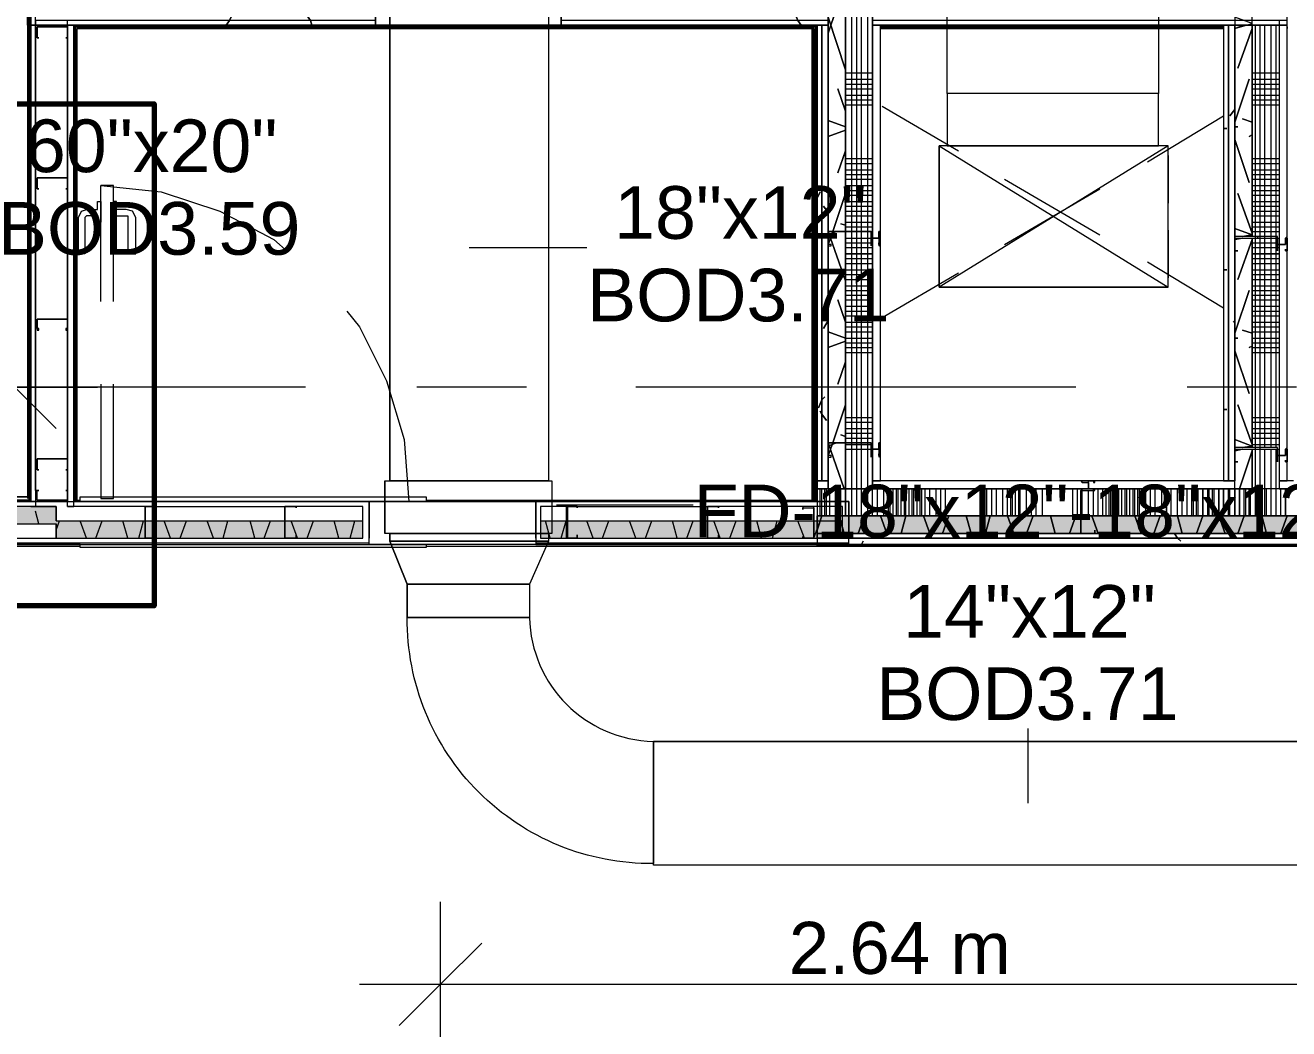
# Model space of a CAD drawing. Header units: metres. Extents: x -2 to 237, y -8 to 52.
# Drawn here: x 29.117 to 32.766, y 21.97 to 24.868 of the extents above; entities that cross this region are included whole.
import ezdxf

# ---------------------------------------------------------------- set-up
doc = ezdxf.new("R2010")
doc.units = ezdxf.units.M
doc.layers.add('HVAC - Ductos', color=5, linetype='Continuous', lineweight=0)
doc.layers.add('PDF2_Text', color=7, linetype='Continuous', lineweight=0)
doc.layers.add('PDF2_Geometry', color=7, linetype='Continuous', lineweight=0, true_color=0xaaaaaa)
doc.layers.add('PDF2_Solid Fills', color=7, linetype='Continuous', lineweight=0, true_color=0xffffff)
doc.styles.add('PDF Helvetica', font='')
doc.styles.get('PDF Helvetica').set_extended_font_data('Helvetica')

msp = doc.modelspace()

# ---------------------------------------------------------------- hatches: boundary and pattern name
at = {"layer": 'PDF2_Solid Fills', "lineweight": 0, "transparency": 33554559}
h = msp.add_hatch(color=256, dxfattribs=at)
h.paths.add_polyline_path([(26.9412, 23.4283), (26.9412, 23.4787), (26.8449, 23.4787), (26.8449, 23.4283)])
h.paths.add_polyline_path([(28.8445, 23.4787), (28.8445, 23.4283), (29.2068, 23.4283), (29.2068, 23.4787)])
h = msp.add_hatch(color=256, dxfattribs=at)
h.paths.add_polyline_path([(30.092, 23.387), (30.092, 23.4374), (29.2068, 23.4374), (29.2068, 23.387)])
h.paths.add_polyline_path([(30.6056, 23.4374), (30.6056, 23.387), (31.477, 23.387), (31.477, 23.4374)])
h = msp.add_hatch(color=256, dxfattribs=at)
h.paths.add_polyline_path([(33.3161, 23.4008), (33.3161, 23.4512), (31.4036, 23.4512), (31.4036, 23.4008)])
h.paths.add_polyline_path([(35.9302, 23.4008), (35.9302, 23.4512), (33.3207, 23.4512), (33.3207, 23.4008), (35.3203, 23.4054), (35.7789, 23.4054)])
h = msp.add_hatch(color=256, dxfattribs=at)
h.paths.add_polyline_path([(33.3161, 23.4008), (33.3161, 23.4512), (31.4036, 23.4512), (31.4036, 23.4008)])
h.paths.add_polyline_path([(35.9302, 23.4008), (35.9302, 23.4512), (33.3207, 23.4512), (33.3207, 23.4008), (35.1506, 23.4054), (35.7789, 23.4054)])

# ---------------------------------------------------------------- linework, layer by layer
at = {"layer": 'HVAC - Ductos', "lineweight": 0}
for points in [[(30.6286, 23.5521), (30.1699, 23.5521), (30.1699, 24.9188), (30.6286, 24.9188)], [(32.3897, 24.9188), (32.3897, 24.6712), (31.7797, 24.6712), (31.7797, 24.9188)], [(30.1561, 23.4008), (30.1561, 23.5521), (30.6377, 23.5521), (30.6377, 23.4008)], [(30.1699, 23.3778), (30.6286, 23.3778)], [(30.9312, 22.4422), (30.9312, 22.8), (33.9444, 22.8), (33.9444, 22.4422)]]:
    msp.add_lwpolyline(points, close=True, dxfattribs=at)
for points in [[(30.1699, 24.9188), (30.1699, 23.5521)], [(31.7797, 24.5198), (31.7567, 24.5198), (31.7567, 24.1116), (32.4172, 24.1116), (32.4172, 24.5198), (32.3897, 24.5198), (32.3897, 24.6712), (31.7797, 24.6712), (31.7797, 24.5198), (32.3897, 24.5198)], [(30.3992, 24.2263), (30.7386, 24.2263)], [(28.9683, 23.9374), (29.0876, 23.8227), (29.2068, 23.7034)], [(28.8491, 23.8227), (29.0876, 23.8227), (29.326, 23.8227)], [(30.1561, 23.5521), (30.1561, 23.4008)], [(30.6515, 23.4833), (31.0459, 23.4833)], [(32.0136, 22.6211), (32.0136, 22.8367)], [(30.3166, 21.8598), (30.3166, 22.0982), (30.3166, 22.3367)], [(30.4359, 22.2175), (30.3166, 22.0982), (30.1975, 21.9791)], [(30.0828, 22.0982), (33.1968, 22.0982)]]:
    msp.add_lwpolyline(points, dxfattribs=at)
for points in [[(30.1699, 23.4008), (30.1699, 23.3778), (30.1699, 23.4008), (30.6286, 23.4008), (30.6286, 23.3778), (30.5735, 23.254), (30.2204, 23.254), (30.2204, 23.1577), (30.2204, 23.254), (30.1699, 23.3778), (30.2204, 23.254), (30.5735, 23.254), (30.5735, 23.1577), (30.2204, 23.1577), (30.5735, 23.1577, 0.402194), (30.9312, 22.8)], [(33.9444, 22.8, -0.414648), (34.6599, 22.0891), (34.3021, 22.0891), (34.3021, 16.8608), (34.6599, 16.8608), (34.6599, 22.0891), (34.3021, 22.0891, 0.416087), (33.9444, 22.4468), (33.9444, 22.8), (30.9312, 22.8), (30.9312, 22.4468, -0.4194), (30.2204, 23.1577)]]:
    msp.add_lwpolyline(points, format="xyb", dxfattribs=at)
at = {"layer": 'PDF2_Geometry', "lineweight": 0}
for points in [[(29.1334, 24.8684), (29.1334, 24.8821), (29.1334, 24.9005), (29.1334, 24.9142), (29.1334, 33.3209), (29.1334, 33.5547), (29.1334, 33.5685), (32.7612, 33.5685), (32.7612, 33.5777), (32.0961, 33.5777), (32.0961, 33.5685), (30.5323, 33.5685), (30.5323, 33.5777), (29.1242, 33.5777), (29.1242, 33.5685), (29.1242, 33.5777), (30.5323, 33.5777), (30.5323, 33.5685), (29.1334, 33.5685), (29.1334, 33.5547), (29.1334, 33.3209)], [(29.1334, 33.5685), (29.1334, 24.8684), (29.1334, 33.5685)], [(31.4036, 23.387), (35.9486, 23.387), (35.9486, 23.4008), (35.9486, 23.5521), (35.9486, 33.5547), (35.9302, 33.5547), (35.7789, 33.5547), (32.7612, 33.5547), (32.7612, 33.5364), (32.7612, 33.4859), (32.7749, 33.4859)], [(35.9302, 33.5364), (35.9302, 23.5521), (35.9302, 23.4512), (35.9302, 23.4008), (35.7789, 23.4008), (35.1506, 23.4008), (34.5407, 23.4008), (33.9307, 23.4008), (33.3207, 23.4008), (33.9307, 23.4008), (34.5407, 23.4008), (35.1506, 23.4008), (35.7789, 23.4008), (35.9486, 23.4008), (35.9486, 23.387), (31.4036, 23.387), (31.4036, 23.4008), (32.165, 23.4008), (32.7795, 23.4008), (33.3161, 23.4008), (32.7795, 23.4008), (32.165, 23.4008), (31.4036, 23.4008)], [(32.6603, 24.2584), (32.6603, 24.8684), (32.6603, 24.9142), (32.7383, 24.9142), (32.7612, 24.9142), (32.7383, 24.9142), (32.7383, 24.9647), (32.7383, 25.1161), (32.7383, 33.3209), (32.7383, 33.4218), (32.7383, 33.5227), (32.7612, 33.5227), (32.7383, 33.5227), (29.1793, 33.5227), (29.1793, 33.4218), (29.1793, 33.3209), (29.1793, 24.9142)], [(29.1334, 31.0048), (29.1334, 24.8684), (29.1334, 31.0048), (29.1334, 31.1332), (29.1334, 33.4447), (29.1334, 31.1332), (29.1334, 33.4447), (29.1334, 31.1332)], [(31.4174, 24.8684), (31.4174, 23.5521), (31.4357, 23.5521), (31.4357, 24.8684), (31.4357, 24.8821), (31.4357, 24.9005), (31.4357, 24.9142), (30.6652, 24.9142), (30.6652, 24.9647), (30.6652, 25.0701), (32.6098, 25.0701), (32.6603, 25.0701), (32.6098, 25.0701), (32.6098, 25.0839), (32.6098, 25.1161), (32.6098, 33.3209), (32.6098, 33.353), (32.6098, 33.3713), (32.1466, 33.3713)], [(29.1334, 33.3209), (29.1334, 24.8684), (29.1334, 23.4925), (28.8261, 23.4925), (28.8261, 23.3686), (29.2068, 23.3686), (30.1103, 23.3686), (30.1103, 23.4925), (29.2573, 23.4925), (29.2573, 24.8684), (29.3811, 24.8684), (30.1287, 24.8684), (30.1287, 25.1161), (29.3811, 25.1161), (29.3811, 33.3209)], [(32.0961, 33.3209), (30.5323, 33.3209), (29.3811, 33.3209), (29.3811, 25.1161), (30.1287, 25.1161), (30.1287, 24.8684), (30.6652, 24.8684), (30.6652, 25.1161), (32.564, 25.1161), (32.564, 33.3209), (29.3811, 33.3209), (30.5323, 33.3209), (29.3811, 33.3209), (30.5323, 33.3209), (29.4819, 33.3209), (30.5323, 33.3209), (30.5323, 33.3163), (30.5323, 33.3209)], [(32.5594, 33.3209), (32.5594, 25.1161), (30.6652, 25.1161), (30.6652, 24.8684), (31.4036, 24.8684), (31.4036, 23.5521), (31.4036, 23.3686), (35.6322, 23.3686)], [(32.7795, 23.5521), (32.7612, 23.5521), (32.7612, 24.8684), (32.7612, 24.9142), (32.7612, 25.1161), (32.7612, 33.3209)], [(32.7383, 24.8821), (32.7383, 24.8684), (32.7383, 23.5521), (32.7383, 23.5292), (32.7795, 23.5292), (35.7789, 23.5292), (35.8065, 23.5292), (35.8065, 23.5521), (35.8065, 23.9649), (35.7789, 23.9649), (35.7789, 23.9465), (35.7789, 23.9328), (35.7789, 23.9465), (33.339, 23.9465), (33.339, 23.9649), (33.339, 24.1162), (33.339, 32.7292), (33.339, 32.8852), (33.339, 32.8989), (35.7789, 32.8989), (35.7789, 32.9173)], [(28.9041, 23.4971), (29.1334, 23.4971), (29.1334, 24.8684), (29.1334, 23.4925), (29.1472, 23.4925), (29.1334, 23.4925), (29.1334, 24.8684), (29.1472, 24.8684), (29.1334, 24.8684), (29.1334, 24.9142), (29.1334, 24.8684), (29.1334, 31.0048), (29.1334, 24.8684), (29.1472, 24.8684), (29.1334, 24.8684)], [(33.3161, 23.4008), (32.7795, 23.4008), (32.165, 23.4008), (31.4036, 23.4008), (31.4036, 23.4512), (32.7795, 23.4512), (35.7789, 23.4512), (35.8798, 23.4512), (35.8798, 23.5292), (35.8798, 23.5521), (35.8798, 23.8685), (35.8798, 24.4785), (35.8798, 25.0197), (35.8798, 24.4785), (35.8798, 23.8685), (35.8798, 23.5292), (35.8065, 23.5292), (35.8065, 25.0747), (35.8065, 26.3681), (35.8065, 27.8999)], [(29.1472, 24.8821), (29.1472, 24.8684), (29.1472, 23.5246), (29.1472, 24.8684), (29.2389, 24.8684), (29.2389, 23.4925), (29.1472, 23.4925), (29.1472, 23.4787), (29.2068, 23.4787), (29.2068, 23.4374), (29.4636, 23.4374), (29.8673, 23.4374), (30.092, 23.4374)], [(30.1287, 24.8821), (30.1287, 24.8684), (29.3811, 24.8684), (29.2573, 24.8684), (29.2389, 24.8684), (29.2389, 24.8821)], [(30.6652, 24.8684), (30.6652, 24.8821)], [(31.4036, 23.5292), (31.4357, 23.5292), (31.4862, 23.5292), (31.4862, 23.5521), (31.4862, 23.6622), (31.4862, 24.2722), (31.4862, 24.8684), (31.4862, 24.9142), (31.5642, 24.9142), (32.6098, 24.9142), (32.6098, 24.9005), (32.6098, 24.8821), (32.6098, 24.8684), (32.6098, 23.5521), (32.5915, 23.5521), (32.5915, 24.8684)], [(31.4862, 24.9142), (31.5642, 24.9142), (31.5642, 24.9005), (31.5642, 24.8821), (31.5642, 24.8684), (31.587, 24.8684), (32.5777, 24.8684)], [(29.1242, 24.8684), (29.1242, 23.5017)], [(29.1242, 24.8684), (29.1242, 23.5017)], [(29.1242, 24.8684), (29.1242, 23.5017)], [(29.1242, 24.8684), (29.1242, 23.5017)], [(29.1334, 24.8684), (29.1334, 23.4925), (29.1334, 24.8684)], [(29.1334, 23.4971), (29.1334, 24.8684)], [(30.1287, 24.8684), (29.1334, 24.8684), (30.1287, 24.8684)], [(29.1472, 23.5246), (29.1472, 24.8684)], [(29.4636, 23.4787), (29.2573, 23.4787), (29.2389, 23.4787), (29.2573, 23.4787), (29.2573, 23.4925), (29.2573, 24.8684), (29.2573, 23.4925), (30.1103, 23.4925), (30.1103, 23.387)], [(29.2389, 23.4787), (29.2389, 23.4925), (29.2389, 24.8684), (29.2573, 24.8684), (31.4036, 24.8684), (29.2573, 24.8684), (29.3811, 24.8684)], [(30.1287, 24.8684), (30.6652, 24.8684), (31.4036, 24.8684), (31.4036, 23.4925), (31.4036, 24.8638), (29.2573, 24.8638), (31.4036, 24.8638), (31.4036, 23.4925), (31.3991, 23.4925), (31.4036, 23.4925), (31.4036, 24.8684), (31.4036, 23.5521), (31.4174, 23.5521)], [(29.2573, 24.8684), (29.2573, 23.4925), (29.2573, 24.8684)], [(29.2573, 24.8684), (29.2573, 23.4925), (29.2573, 24.8638), (29.2573, 23.4925)], [(29.2573, 24.8638), (29.2573, 23.4925), (29.2573, 24.8638)], [(30.6652, 24.8684), (30.1287, 24.8684), (30.6652, 24.8684)], [(30.6652, 24.8684), (31.4036, 24.8684), (30.6652, 24.8684)], [(31.4036, 24.8684), (31.4036, 23.5521), (31.4036, 24.8684)], [(31.587, 24.8684), (32.5777, 24.8684), (32.6098, 24.8684), (32.5777, 24.8684), (31.587, 24.8684), (32.4034, 24.8684), (31.587, 24.8684), (32.5777, 24.8684), (31.587, 24.8684), (31.5642, 24.8684), (31.5642, 23.5521), (31.5642, 23.5292), (32.6098, 23.5292), (32.6603, 23.5292), (32.6603, 23.5521), (32.6603, 23.6438), (32.6603, 23.5292), (32.6098, 23.5292), (32.6098, 24.8684), (32.6603, 24.8684), (32.6603, 24.2584), (32.6603, 24.8684), (32.7383, 24.8684), (32.7383, 23.5292), (32.6603, 23.5292), (32.6603, 23.6438)], [(32.7612, 24.8684), (31.587, 24.8684), (32.7612, 24.8684)], [(32.7612, 24.8638), (32.7612, 24.8592), (32.7612, 24.8638)], [(32.7612, 24.8638), (32.7612, 24.8592), (32.7612, 24.8638)], [(35.6322, 23.3686), (31.4036, 23.3686), (35.9624, 23.3686), (35.9624, 23.387), (35.9624, 23.5521), (35.9624, 23.387), (35.9624, 23.3778), (35.9624, 24.662), (36.1137, 24.662), (35.9624, 24.662), (35.9624, 23.3778), (35.9624, 23.387)], [(31.5916, 24.6345), (31.8118, 24.5061)], [(32.3575, 24.4739), (32.5777, 24.607)], [(31.9448, 24.4235), (32.22, 24.263)], [(29.3352, 24.0704), (29.3352, 24.4051), (29.5095, 24.3868), (29.6792, 24.3318), (29.8351, 24.2492), (29.8764, 24.2125)], [(29.3719, 24.0704), (29.3719, 24.4051), (29.3352, 24.4051)], [(31.9448, 24.2355), (32.22, 24.396)], [(32.6603, 24.2538), (32.6603, 23.6484)], [(32.674, 24.2538), (32.6786, 24.2584)], [(31.5916, 24.0245), (31.8118, 24.1529)], [(32.3575, 24.1851), (32.5777, 24.052)], [(30.0461, 24.0428), (30.0828, 23.997), (30.1607, 23.8411), (30.2112, 23.6714), (30.2249, 23.4925)], [(29.3352, 23.8319), (29.3352, 23.5017), (29.3719, 23.5017), (29.3719, 23.8319)], [(29.9268, 23.8227), (28.6564, 23.8227)], [(30.5643, 23.8227), (30.2479, 23.8227)], [(32.1512, 23.8227), (30.8808, 23.8227)], [(32.7886, 23.8227), (32.4722, 23.8227)], [(31.4862, 23.5292), (31.4357, 23.5292), (31.4357, 23.5521)], [(32.5777, 23.5521), (32.5915, 23.5521)], [(32.6603, 23.5292), (32.6098, 23.5292), (32.6098, 23.5521)], [(32.7795, 23.5521), (32.7383, 23.5521), (32.7383, 23.5292), (32.7795, 23.5292), (35.7789, 23.5292), (35.8065, 23.5292), (35.8065, 23.5521), (35.7789, 23.5521)], [(28.9041, 23.4971), (28.9041, 23.5017), (28.9041, 23.5063), (28.9041, 23.5017), (28.9041, 23.4971), (28.9041, 23.4925), (29.1334, 23.4925), (28.8307, 23.4925), (28.8307, 23.4787), (28.8261, 23.4787), (28.8261, 23.387), (28.8307, 23.387)], [(29.1334, 23.4971), (28.9041, 23.4971)], [(29.2619, 23.4971), (29.2756, 23.4971)], [(30.2754, 23.4971), (31.3991, 23.4971)], [(28.8307, 23.4787), (28.8307, 23.3732), (28.8261, 23.3732), (28.8261, 23.3686), (28.8307, 23.3686), (28.8307, 23.3732), (29.2068, 23.3732), (30.1103, 23.3732), (30.1103, 23.387), (30.1103, 23.4787)], [(29.2068, 23.4374), (29.2068, 23.4787), (29.1472, 23.4787), (29.1334, 23.4787), (28.8445, 23.4787), (28.8445, 23.387), (29.2068, 23.387), (29.2068, 23.4283), (29.2068, 23.387), (30.092, 23.387), (30.092, 23.4787), (29.8993, 23.4787)], [(29.0646, 23.4925), (28.9041, 23.4925), (29.1334, 23.4925)], [(29.1334, 23.4787), (29.1472, 23.4787)], [(29.4911, 23.4787), (29.8718, 23.4787)], [(31.4036, 23.4925), (30.2754, 23.4925)], [(30.5918, 23.387), (30.5918, 23.4925), (31.4953, 23.4925), (31.4953, 23.387)], [(30.5918, 23.4787), (30.5918, 23.387), (30.5918, 23.3732), (31.4953, 23.3732), (31.4953, 23.387), (31.4953, 23.4787)], [(30.6836, 23.4787), (30.6056, 23.4787), (30.6056, 23.387), (31.477, 23.387), (31.477, 23.4787), (31.1193, 23.4787)], [(30.7111, 23.4787), (31.0872, 23.4787)], [(28.8445, 23.4283), (28.9637, 23.4283), (29.2068, 23.4283)], [(30.6056, 23.4374), (30.679, 23.4374)], [(30.6836, 23.4374), (31.0872, 23.4374), (31.3945, 23.4374), (31.477, 23.4374)], [(33.3207, 23.4008), (33.9307, 23.4008), (34.5407, 23.4008), (35.1506, 23.4008), (35.7789, 23.4008), (35.9302, 23.4008), (35.9302, 23.4512), (35.7789, 23.4512), (32.7795, 23.4512), (31.4036, 23.4512)], [(35.8523, 23.3686), (35.9624, 23.3686), (31.4036, 23.3686), (30.2754, 23.3686), (30.2754, 23.3641), (31.4953, 23.3641), (31.4953, 23.3686)]]:
    msp.add_lwpolyline(points, dxfattribs=at)
for points in [[(29.1334, 33.5547), (29.1334, 24.8684), (29.1472, 24.8684), (29.1472, 33.5547)], [(29.1288, 31.0048), (26.8494, 31.0048), (26.8494, 30.2389), (26.8494, 31.0048), (26.8494, 30.2389), (26.8494, 31.0048), (29.1288, 31.0048), (29.1288, 24.8684), (29.1288, 23.4925), (29.1288, 24.8684)], [(29.1242, 30.9956), (29.1242, 24.8684)], [(29.1334, 23.4925), (29.1334, 24.8684), (29.1288, 24.8684), (29.1242, 24.8684), (29.1242, 30.9956), (29.1242, 24.8684), (29.1288, 24.8684), (29.1334, 24.8684), (29.1334, 23.4925), (29.1334, 24.8684)], [(29.1334, 24.9051), (29.1334, 24.8684), (29.1334, 30.9911), (29.1334, 24.8684)], [(30.1287, 24.8684), (30.1287, 24.8821), (29.1472, 24.8821), (29.1472, 24.8684)], [(30.6652, 24.8821), (30.6652, 24.8684), (31.4357, 24.8684), (31.4357, 24.8821)], [(31.4357, 24.9142), (31.4357, 23.5292), (31.4862, 23.5292), (31.4862, 23.6622), (31.4862, 24.2722), (31.4862, 24.9142)], [(31.5642, 23.5292), (31.5642, 24.9142), (31.4862, 24.9142), (31.4862, 24.2722), (31.4862, 23.6622), (31.4862, 23.5292)], [(32.7612, 24.8684), (32.7612, 24.8821), (31.5642, 24.8821), (31.5642, 24.8684)], [(29.2389, 24.8317), (29.2389, 24.8638), (29.1518, 24.8638), (29.1518, 24.8317), (29.1564, 24.8317), (29.1518, 24.8317), (29.1518, 24.8638), (29.2389, 24.8638), (29.2389, 24.8317), (29.2343, 24.8317)], [(29.2389, 24.8684), (29.2527, 24.8684)], [(29.2573, 24.8684), (29.2389, 24.8684), (29.2389, 23.4925), (29.2573, 23.4925)], [(31.4036, 24.8684), (29.2573, 24.8684)], [(29.2619, 24.8684), (29.2619, 23.4925)], [(29.2665, 23.4971), (29.2665, 24.8592)], [(31.3945, 23.4971), (31.3945, 24.8592), (29.2665, 24.8592), (31.3945, 24.8592), (29.2665, 24.8592), (31.3945, 24.8592)], [(29.2665, 23.4971), (29.2665, 24.8592)], [(29.2756, 24.8684), (31.3578, 24.8684)], [(31.3899, 23.4971), (31.3899, 24.8592)], [(31.3991, 23.4925), (31.3991, 24.8684), (31.3991, 23.4925), (31.3991, 24.8638)], [(31.4036, 23.5521), (31.4174, 23.5521), (31.4174, 24.8684), (31.4036, 24.8684)], [(31.4174, 23.5521), (31.4357, 23.5521), (31.4357, 24.8684), (31.4174, 24.8684)], [(31.587, 23.5521), (31.587, 24.8684), (31.5642, 24.8684), (31.5642, 23.5521)], [(32.5777, 23.5521), (31.587, 23.5521), (31.587, 24.8684), (32.5777, 24.8684)], [(32.5777, 24.8638), (31.587, 24.8638)], [(32.5777, 24.8592), (31.587, 24.8592)], [(32.5777, 24.8592), (31.587, 24.8592)], [(32.5915, 24.8684), (32.5777, 24.8684), (32.5777, 23.5521), (32.5915, 23.5521)], [(32.6098, 24.8684), (32.5915, 24.8684), (32.5915, 23.5521), (32.6098, 23.5521)], [(32.7612, 24.8684), (32.7383, 24.8684)], [(32.7612, 24.8684), (32.7383, 24.8684), (32.7383, 23.5521), (32.7612, 23.5521)], [(29.2389, 24.396), (29.2389, 24.4281), (29.1518, 24.4281), (29.1518, 24.396), (29.1564, 24.396), (29.1518, 24.396), (29.1518, 24.4281), (29.2389, 24.4281), (29.2389, 24.396), (29.2343, 24.396)], [(29.2893, 24.3134), (29.2893, 24.2079), (29.271, 24.2079), (29.271, 24.3134), (29.2802, 24.3318), (29.2939, 24.3364), (29.326, 24.3364), (29.326, 24.3593), (29.3352, 24.3593), (29.3352, 24.2996), (29.326, 24.2996), (29.326, 24.318), (29.2939, 24.318)], [(29.4132, 24.318), (29.4132, 24.3134), (29.4132, 24.2079), (29.4362, 24.2079), (29.4362, 24.3134), (29.427, 24.3318), (29.4086, 24.3364), (29.3811, 24.3364), (29.3811, 24.3593), (29.3719, 24.3593), (29.3719, 24.2996), (29.3811, 24.2996), (29.3811, 24.318), (29.4086, 24.318)], [(31.5596, 24.2309), (31.5596, 24.2538), (31.5825, 24.2538), (31.5825, 24.2722), (31.5825, 24.2355), (31.5825, 24.2401), (31.5825, 24.2355), (31.5825, 24.2309), (31.587, 24.2355), (31.587, 24.2722), (31.5825, 24.2722), (31.5825, 24.2538), (31.5596, 24.2538), (31.5596, 24.2722), (31.4357, 24.2722), (31.4357, 24.2355), (31.4357, 24.2309), (31.4449, 24.2309), (31.4449, 24.2355), (31.4357, 24.2355), (31.4357, 24.2722), (31.5596, 24.2722)], [(32.7337, 24.2171), (32.7337, 24.2355), (32.7566, 24.2355), (32.7566, 24.2538), (32.7612, 24.2538), (32.7612, 24.2171), (32.7566, 24.2171), (32.7566, 24.2217), (32.7566, 24.2171), (32.7612, 24.2171), (32.7612, 24.2538), (32.7612, 24.2584), (32.7566, 24.2538), (32.7566, 24.2355), (32.7337, 24.2355), (32.7337, 24.2538), (32.7337, 24.2584), (32.6098, 24.2584), (32.6098, 24.2538), (32.6098, 24.2171), (32.619, 24.2171), (32.6098, 24.2171), (32.6098, 24.2538), (32.7337, 24.2538)], [(32.6603, 24.2538), (32.6603, 23.6484)], [(29.2389, 23.9878), (29.2389, 24.0199), (29.1518, 24.0199), (29.1518, 23.9878), (29.1564, 23.9878), (29.1564, 23.9924), (29.1518, 23.9924), (29.1518, 24.0199), (29.2389, 24.0199), (29.2389, 23.9924), (29.2343, 23.9924), (29.2343, 23.9878)], [(31.5596, 23.6209), (31.5596, 23.6438), (31.5825, 23.6438), (31.5825, 23.6622), (31.5825, 23.6255), (31.5825, 23.6301), (31.5825, 23.6255), (31.5825, 23.6209), (31.587, 23.6255), (31.587, 23.6622), (31.5825, 23.6622), (31.5825, 23.6438), (31.5596, 23.6438), (31.5596, 23.6622), (31.4357, 23.6622), (31.4357, 23.6255), (31.4357, 23.6209), (31.4449, 23.6209), (31.4449, 23.6255), (31.4357, 23.6255), (31.4357, 23.6622), (31.5596, 23.6622)], [(32.7337, 23.6071), (32.7337, 23.6255), (32.7566, 23.6255), (32.7566, 23.6438), (32.7612, 23.6438), (32.7612, 23.6071), (32.7566, 23.6071), (32.7566, 23.6117), (32.7566, 23.6071), (32.7612, 23.6071), (32.7612, 23.6438), (32.7612, 23.6484), (32.7566, 23.6438), (32.7566, 23.6255), (32.7337, 23.6255), (32.7337, 23.6438), (32.7337, 23.6484), (32.6098, 23.6484), (32.6098, 23.6438), (32.6098, 23.6071), (32.619, 23.6071), (32.6098, 23.6071), (32.6098, 23.6438), (32.7337, 23.6438)], [(29.2389, 23.5842), (29.2389, 23.6117), (29.2389, 23.6163), (29.1518, 23.6163), (29.1518, 23.6117), (29.1518, 23.5842), (29.1564, 23.5842), (29.1518, 23.5842), (29.1518, 23.6117), (29.1518, 23.6163), (29.2389, 23.6163), (29.2389, 23.6117), (29.2389, 23.5842), (29.2343, 23.5842)], [(31.4036, 23.5521), (31.4036, 23.4971)], [(31.4036, 23.5521), (31.4036, 23.5292), (31.4357, 23.5292), (31.4357, 23.5521)], [(32.6098, 23.5521), (31.5642, 23.5521), (31.5642, 23.5292), (32.6098, 23.5292)], [(32.2062, 23.5292), (32.1879, 23.5292), (32.1879, 23.5475), (32.1879, 23.5521), (32.1695, 23.5521), (32.2062, 23.5521), (32.2016, 23.5521), (32.2016, 23.5475), (32.2062, 23.5475), (32.2062, 23.5521), (32.1695, 23.5521), (32.165, 23.5521), (32.1695, 23.5475), (32.1879, 23.5475), (32.1879, 23.5292), (32.1695, 23.5292), (32.165, 23.5246), (32.165, 23.4008), (32.1695, 23.4008), (32.2062, 23.4008), (32.2062, 23.41), (32.2062, 23.4008), (32.1695, 23.4008), (32.165, 23.4008), (32.165, 23.5246), (32.1695, 23.5246), (32.2062, 23.5246)], [(29.1242, 23.5063), (28.9041, 23.5063)], [(29.1472, 23.5246), (29.1472, 23.4971), (29.1472, 23.4925), (29.1518, 23.4925), (29.2389, 23.4925), (29.2389, 23.4971), (29.2389, 23.5246), (29.2343, 23.5246), (29.2389, 23.5246), (29.2389, 23.4971), (29.1518, 23.4971), (29.1518, 23.5246), (29.1564, 23.5246)], [(30.2754, 23.5063), (30.2754, 23.4925), (29.2756, 23.4925), (29.2756, 23.5063)], [(31.4036, 23.5292), (31.4036, 23.4512), (32.7795, 23.4512), (35.7789, 23.4512), (35.8798, 23.4512), (35.8798, 23.5292), (35.7789, 23.5292), (32.7795, 23.5292)], [(29.4911, 23.4787), (29.4636, 23.4787), (29.4636, 23.4741), (29.4636, 23.387), (29.4911, 23.387), (29.4911, 23.3962), (29.4911, 23.387), (29.4636, 23.387), (29.4636, 23.4741), (29.4636, 23.4787), (29.4911, 23.4787), (29.4911, 23.4741)], [(29.8993, 23.4787), (29.8718, 23.4787), (29.8673, 23.4787), (29.8673, 23.4741), (29.8673, 23.387), (29.8718, 23.387), (29.8993, 23.387), (29.8993, 23.3962), (29.8993, 23.387), (29.8718, 23.387), (29.8673, 23.387), (29.8673, 23.4741), (29.8673, 23.4787), (29.8718, 23.4787), (29.8993, 23.4787), (29.8993, 23.4741)], [(30.1103, 23.3686), (30.1103, 23.4925), (30.5918, 23.4925), (30.5918, 23.3686)], [(31.4953, 23.4925), (30.5918, 23.4925), (30.5918, 23.3686), (31.4953, 23.3686)], [(30.7111, 23.4787), (30.6836, 23.4787), (30.679, 23.4787), (30.679, 23.4741), (30.679, 23.387), (30.6836, 23.387), (30.7111, 23.387), (30.7111, 23.3962), (30.7111, 23.387), (30.6836, 23.387), (30.6836, 23.4741), (30.6836, 23.4787), (30.7111, 23.4787), (30.7111, 23.4741)], [(31.1193, 23.4787), (31.0872, 23.4787), (31.0872, 23.4741), (31.0872, 23.387), (31.1193, 23.387), (31.1193, 23.3962), (31.1193, 23.387), (31.0872, 23.387), (31.0872, 23.4741), (31.0872, 23.4787), (31.1193, 23.4787), (31.1193, 23.4741)], [(31.3624, 23.387), (31.3945, 23.387), (31.3945, 23.4741), (31.3945, 23.4787), (31.3624, 23.4787), (31.3624, 23.4695), (31.3624, 23.4741), (31.3945, 23.4741), (31.3945, 23.387), (31.3624, 23.387), (31.3624, 23.3916)], [(31.4036, 23.387), (31.4036, 23.3686), (35.9624, 23.3686), (35.9624, 23.387)], [(28.9041, 23.3641), (29.2068, 23.3641), (29.2756, 23.3641), (29.2756, 23.3686), (29.2068, 23.3686), (28.9041, 23.3686)], [(30.2754, 23.3686), (30.2754, 23.3595), (29.2756, 23.3595), (29.2756, 23.3686)], [(35.4028, 23.3641), (31.4036, 23.3641), (31.4036, 23.3686), (35.4028, 23.3686), (31.4036, 23.3686), (31.4036, 23.3641)]]:
    msp.add_lwpolyline(points, close=True, dxfattribs=at)
at = {"layer": 'PDF2_Geometry', "color": 254, "lineweight": 0, "true_color": 0xdddddd}
for points in [[(31.4587, 24.9142), (31.4357, 24.8454), (31.4587, 24.9142), (31.477, 24.9647)], [(31.4357, 24.8913), (31.4862, 24.74)], [(32.6603, 24.8592), (32.619, 24.7445)], [(32.6511, 24.7124), (32.6098, 24.5886)], [(31.4633, 24.6849), (31.4862, 24.6207)], [(31.4357, 24.5932), (31.4862, 24.5748)], [(32.6327, 24.5978), (32.6603, 24.5886)], [(31.4862, 24.5657), (31.4357, 24.5473)], [(32.619, 24.5748), (32.6098, 24.5748)], [(32.6098, 24.5382), (32.6511, 24.4143)], [(32.6603, 24.5519), (32.6511, 24.5473)], [(31.4862, 24.5061), (31.4633, 24.4419)], [(31.4862, 24.3822), (31.4495, 24.2722), (31.4357, 24.2355), (31.4495, 24.2722)], [(32.619, 24.3822), (32.6603, 24.2676)], [(31.4357, 24.2813), (31.4357, 24.2722), (31.4862, 24.1299), (31.4357, 24.2722)], [(31.4587, 24.2722), (31.4357, 24.263)], [(31.4357, 24.2676), (31.4403, 24.263)], [(31.4725, 24.2951), (31.4862, 24.2905)], [(32.6603, 24.263), (32.6327, 24.2584), (32.6603, 24.263), (32.6098, 24.2813)], [(32.6327, 24.2538), (32.6098, 24.2492)], [(32.6603, 24.2492), (32.619, 24.1345)], [(32.6511, 24.1025), (32.6098, 23.9786)], [(31.4633, 24.075), (31.4862, 24.0108)], [(31.4357, 23.9832), (31.4862, 23.9649)], [(32.6327, 23.9878), (32.6603, 23.9786)], [(31.4862, 23.9557), (31.4357, 23.9374)], [(32.619, 23.9649), (32.6098, 23.9649)], [(32.6603, 23.9419), (32.6511, 23.9374)], [(32.6098, 23.9282), (32.6511, 23.8044)], [(31.4862, 23.8961), (31.4633, 23.8319)], [(31.4862, 23.7723), (31.4495, 23.6622), (31.4357, 23.6255), (31.4495, 23.6622)], [(32.619, 23.7723), (32.6603, 23.6576)], [(31.4725, 23.6851), (31.4862, 23.6805)], [(31.4357, 23.6714), (31.4357, 23.6622), (31.4816, 23.5292), (31.4357, 23.6622)], [(31.4587, 23.6622), (31.4357, 23.653)], [(31.4357, 23.6576), (31.4403, 23.653)], [(32.6603, 23.653), (32.6327, 23.6484), (32.6603, 23.653), (32.6098, 23.6714)], [(32.6327, 23.6438), (32.6098, 23.6393)], [(32.6603, 23.6393), (32.6236, 23.5292)], [(31.4174, 23.4512), (31.4036, 23.41)], [(31.4679, 23.4512), (31.4816, 23.4008)], [(31.5412, 23.4512), (31.5229, 23.4008)], [(31.587, 23.4512), (31.6054, 23.4008)], [(31.6605, 23.4512), (31.6467, 23.4008)], [(31.7109, 23.4512), (31.7293, 23.4008)], [(31.7843, 23.4512), (31.7659, 23.4008)], [(31.8347, 23.4512), (31.8485, 23.4008)], [(31.9036, 23.4512), (31.8898, 23.4008)], [(31.954, 23.4512), (31.9723, 23.4008)], [(32.0273, 23.4512), (32.009, 23.4008)], [(32.0778, 23.4512), (32.0915, 23.4008)], [(32.1512, 23.4512), (32.1328, 23.4008)], [(32.197, 23.4512), (32.2154, 23.4008)], [(32.2704, 23.4512), (32.2567, 23.4008)], [(32.3209, 23.4512), (32.3392, 23.4008)], [(32.3943, 23.4512), (32.3759, 23.4008)], [(32.4447, 23.4512), (32.4585, 23.4008)], [(32.5181, 23.4512), (32.4998, 23.4008)], [(32.564, 23.4512), (32.5823, 23.4008)], [(32.6373, 23.4512), (32.619, 23.4008)], [(32.6878, 23.4512), (32.7015, 23.4008)], [(32.7612, 23.4512), (32.7429, 23.4008)]]:
    msp.add_lwpolyline(points, close=True, dxfattribs=at)
at = {"layer": 'PDF2_Geometry', "color": 254, "lineweight": 0, "true_color": 0xeaeaea}
for points in [[(29.7067, 24.8821), (29.7159, 24.9005), (29.7067, 24.8821), (29.6976, 24.8684)], [(29.9314, 24.8959), (29.9406, 24.8821), (29.9452, 24.8684), (29.9406, 24.8821)], [(31.344, 24.8913), (31.3486, 24.8821), (31.3578, 24.8684), (31.3486, 24.8821)], [(31.4862, 24.9142), (31.4862, 23.5292)], [(32.596, 24.607), (32.6098, 24.6253)], [(32.5869, 24.5702), (32.5777, 24.5702)], [(31.4036, 24.3685), (31.4128, 24.3868)], [(31.4219, 24.3456), (31.4357, 24.3272)], [(31.5642, 24.2079), (31.4862, 24.2079)], [(32.7383, 24.2079), (32.6603, 24.2079)], [(32.5869, 24.1621), (32.5777, 24.1621)], [(31.4219, 23.9924), (31.4357, 24.0154)], [(32.6052, 24.0108), (32.6098, 24.0154)], [(31.4082, 23.7631), (31.4174, 23.786), (31.4265, 23.7952), (31.4174, 23.786)], [(31.4128, 23.7539), (31.4174, 23.7447), (31.4311, 23.7264), (31.4174, 23.7447)], [(32.5869, 23.7585), (32.5777, 23.7585)], [(31.4862, 23.5292), (31.4862, 23.4512)], [(32.4126, 23.5292), (32.4126, 23.4512)], [(32.5181, 23.5292), (32.5181, 23.4512)], [(32.564, 23.5292), (32.564, 23.4512)], [(32.5777, 23.5292), (32.5777, 23.4512)], [(32.6098, 23.5292), (32.6098, 23.4512)], [(32.6236, 23.5292), (32.6236, 23.4512)], [(32.7566, 23.5292), (32.7566, 23.4512)], [(32.2521, 23.3962), (32.2567, 23.4008)], [(32.4447, 23.387), (32.4539, 23.3778), (32.4447, 23.387), (32.4355, 23.4008)], [(32.674, 23.4008), (32.6786, 23.3916)], [(31.532, 23.3686), (31.5366, 23.3778)]]:
    msp.add_lwpolyline(points, close=True, dxfattribs=at)
for points in [[(31.5045, 23.4512), (31.5045, 23.5292), (31.5045, 24.9142)], [(31.5183, 23.4512), (31.5183, 23.5292), (31.5183, 23.6622), (31.5183, 24.2722), (31.5183, 24.9142)], [(31.532, 23.4512), (31.532, 23.5292), (31.532, 23.6622), (31.532, 24.2722), (31.532, 24.9142)], [(31.5504, 23.4512), (31.5504, 23.5292), (31.5504, 23.6622), (31.5504, 24.2722), (31.5504, 24.9142)], [(32.6695, 23.5292), (32.6695, 23.4512), (32.6695, 23.5292), (32.6695, 24.8684)], [(32.6832, 23.4512), (32.6832, 23.5292), (32.6832, 24.8684)], [(32.6969, 23.6484), (32.6969, 24.2584), (32.6969, 24.8684)], [(32.7153, 23.6484), (32.7153, 24.2584), (32.7153, 24.8684)], [(32.7291, 23.6484), (32.7291, 24.2584), (32.7291, 24.8684)], [(31.4862, 24.7308), (31.5642, 24.7308)], [(31.4862, 24.7124), (31.5642, 24.7124)], [(32.6603, 24.7308), (32.7383, 24.7308)], [(32.6603, 24.7124), (32.7383, 24.7124)], [(31.4862, 24.6987), (31.5642, 24.6987)], [(31.4862, 24.6849), (31.5642, 24.6849)], [(31.4862, 24.6666), (31.5642, 24.6666)], [(32.6603, 24.6987), (32.7383, 24.6987)], [(32.6603, 24.6849), (32.7383, 24.6849)], [(32.6603, 24.6666), (32.7383, 24.6666)], [(31.4862, 24.6528), (31.5642, 24.6528)], [(31.4862, 24.639), (31.5642, 24.639)], [(32.6603, 24.6528), (32.7383, 24.6528)], [(32.6603, 24.639), (32.7383, 24.639)], [(31.4862, 24.4831), (31.5642, 24.4831)], [(32.6603, 24.4831), (32.7383, 24.4831)], [(31.4862, 24.4693), (31.5642, 24.4693)], [(31.4862, 24.451), (31.5642, 24.451)], [(32.6603, 24.4693), (32.7383, 24.4693)], [(32.6603, 24.451), (32.7383, 24.451)], [(31.4862, 24.4373), (31.5642, 24.4373)], [(31.4862, 24.4235), (31.5642, 24.4235)], [(32.6603, 24.4373), (32.7383, 24.4373)], [(32.6603, 24.4235), (32.7383, 24.4235)], [(31.4862, 24.4051), (31.5642, 24.4051)], [(31.4862, 24.3914), (31.5642, 24.3914)], [(31.4862, 24.3776), (31.5642, 24.3776)], [(32.6603, 24.4051), (32.7383, 24.4051)], [(32.6603, 24.3914), (32.7383, 24.3914)], [(32.6603, 24.3776), (32.7383, 24.3776)], [(31.4862, 24.3593), (31.5642, 24.3593)], [(31.4862, 24.3456), (31.5642, 24.3456)], [(32.6603, 24.3593), (32.7383, 24.3593)], [(32.6603, 24.3456), (32.7383, 24.3456)], [(31.4862, 24.3318), (31.5642, 24.3318)], [(31.4862, 24.318), (31.5642, 24.318)], [(31.4862, 24.2996), (31.5642, 24.2996)], [(32.6603, 24.3318), (32.7383, 24.3318)], [(32.6603, 24.318), (32.7383, 24.318)], [(32.6603, 24.2996), (32.7383, 24.2996)], [(31.4862, 24.2859), (31.5642, 24.2859)], [(31.4862, 24.2722), (31.5642, 24.2722)], [(32.6603, 24.2859), (32.7383, 24.2859)], [(32.6603, 24.2722), (32.7383, 24.2722)], [(31.4862, 24.2538), (31.5596, 24.2538)], [(31.4862, 24.2401), (31.5642, 24.2401)], [(31.4862, 24.2263), (31.5642, 24.2263)], [(32.6603, 24.2538), (32.7383, 24.2538)], [(32.6603, 24.2401), (32.7337, 24.2401)], [(32.6603, 24.2263), (32.7383, 24.2263)], [(31.4862, 24.1942), (31.5642, 24.1942)], [(32.6603, 24.1942), (32.7383, 24.1942)], [(31.4862, 24.1805), (31.5642, 24.1805)], [(31.4862, 24.1621), (31.5642, 24.1621)], [(32.6603, 24.1805), (32.7383, 24.1805)], [(32.6603, 24.1621), (32.7383, 24.1621)], [(31.4862, 24.1483), (31.5642, 24.1483)], [(31.4862, 24.1345), (31.5642, 24.1345)], [(31.4862, 24.1162), (31.5642, 24.1162)], [(32.6603, 24.1483), (32.7383, 24.1483)], [(32.6603, 24.1345), (32.7383, 24.1345)], [(32.6603, 24.1162), (32.7383, 24.1162)], [(31.4862, 24.1025), (31.5642, 24.1025)], [(31.4862, 24.0887), (31.5642, 24.0887)], [(32.6603, 24.1025), (32.7383, 24.1025)], [(32.6603, 24.0887), (32.7383, 24.0887)], [(31.4862, 24.075), (31.5642, 24.075)], [(31.4862, 24.0566), (31.5642, 24.0566)], [(32.6603, 24.075), (32.7383, 24.075)], [(32.6603, 24.0566), (32.7383, 24.0566)], [(31.4862, 24.0428), (31.5642, 24.0428)], [(31.4862, 24.0291), (31.5642, 24.0291)], [(31.4862, 24.0108), (31.5642, 24.0108)], [(32.6603, 24.0428), (32.7383, 24.0428)], [(32.6603, 24.0291), (32.7383, 24.0291)], [(32.6603, 24.0108), (32.7383, 24.0108)], [(31.4862, 23.997), (31.5642, 23.997)], [(31.4862, 23.9832), (31.5642, 23.9832)], [(32.6603, 23.997), (32.7383, 23.997)], [(32.6603, 23.9832), (32.7383, 23.9832)], [(31.4862, 23.9649), (31.5642, 23.9649)], [(31.4862, 23.9511), (31.5642, 23.9511)], [(31.4862, 23.9374), (31.5642, 23.9374)], [(32.6603, 23.9649), (32.7383, 23.9649)], [(32.6603, 23.9511), (32.7383, 23.9511)], [(32.6603, 23.9374), (32.7383, 23.9374)], [(31.4862, 23.9236), (31.5642, 23.9236)], [(32.6603, 23.9236), (32.7383, 23.9236)], [(31.4862, 23.7356), (31.5642, 23.7356)], [(31.4862, 23.7218), (31.5642, 23.7218)], [(32.6603, 23.7356), (32.7383, 23.7356)], [(32.6603, 23.7218), (32.7383, 23.7218)], [(31.4862, 23.7034), (31.5642, 23.7034)], [(31.4862, 23.6897), (31.5642, 23.6897)], [(32.6603, 23.7034), (32.7383, 23.7034)], [(32.6603, 23.6897), (32.7383, 23.6897)], [(31.4862, 23.676), (31.5642, 23.676)], [(31.4862, 23.6576), (31.5642, 23.6576)], [(31.4862, 23.6438), (31.5596, 23.6438)], [(32.6603, 23.676), (32.7383, 23.676)], [(32.6603, 23.6576), (32.7383, 23.6576)], [(32.6603, 23.6438), (32.7383, 23.6438)], [(32.6969, 23.4512), (32.6969, 23.5292), (32.6969, 23.6438)], [(32.7153, 23.4512), (32.7153, 23.5292), (32.7153, 23.6438)], [(32.7291, 23.4512), (32.7291, 23.5292), (32.7291, 23.6438)], [(31.4128, 23.4512), (31.4128, 23.5292)], [(31.4174, 23.4512), (31.4174, 23.5292)], [(31.4265, 23.4512), (31.4265, 23.5292)], [(31.4311, 23.4512), (31.4311, 23.5292)], [(31.4403, 23.4512), (31.4403, 23.5292)], [(31.4587, 23.4512), (31.4587, 23.5292)], [(31.4725, 23.4512), (31.4725, 23.5292)], [(31.5642, 23.4512), (31.5642, 23.5292)], [(31.5779, 23.4512), (31.5779, 23.5292)], [(31.5962, 23.4512), (31.5962, 23.5292)], [(31.61, 23.4512), (31.61, 23.5292)], [(31.6146, 23.4512), (31.6146, 23.5292)], [(31.6238, 23.4512), (31.6238, 23.5292)], [(31.633, 23.4512), (31.633, 23.5292)], [(31.6376, 23.4512), (31.6376, 23.5292)], [(31.6467, 23.4512), (31.6467, 23.5292)], [(31.6559, 23.4512), (31.6559, 23.5292)], [(31.6605, 23.4512), (31.6605, 23.5292)], [(31.6696, 23.4512), (31.6696, 23.5292)], [(31.6788, 23.4512), (31.6788, 23.5292)], [(31.6833, 23.4512), (31.6833, 23.5292)], [(31.6925, 23.4512), (31.6925, 23.5292)], [(31.7017, 23.4512), (31.7017, 23.5292)], [(31.7063, 23.4512), (31.7063, 23.5292)], [(31.7155, 23.4512), (31.7155, 23.5292)], [(31.7293, 23.4512), (31.7293, 23.5292)], [(31.7476, 23.4512), (31.7476, 23.5292)], [(31.7613, 23.4512), (31.7613, 23.5292)], [(31.7751, 23.4512), (31.7751, 23.5292)], [(31.8944, 23.4512), (31.8944, 23.5292)], [(31.9081, 23.4512), (31.9081, 23.5292)], [(31.9219, 23.4512), (31.9219, 23.5292)], [(31.9402, 23.4512), (31.9402, 23.5292)], [(31.954, 23.4512), (31.954, 23.5292)], [(31.9631, 23.4512), (31.9631, 23.5292)], [(31.9677, 23.4512), (31.9677, 23.5292)], [(31.9769, 23.4512), (31.9769, 23.5292)], [(31.9861, 23.4512), (31.9861, 23.5292)], [(31.9907, 23.4512), (31.9907, 23.5292)], [(32.009, 23.4512), (32.009, 23.5292)], [(32.0228, 23.4512), (32.0228, 23.5292)], [(32.0365, 23.4512), (32.0365, 23.5292)], [(32.0549, 23.4512), (32.0549, 23.5292)], [(32.142, 23.4512), (32.142, 23.5292)], [(32.1558, 23.4512), (32.1558, 23.5292)], [(32.1695, 23.4512), (32.1695, 23.5292)], [(32.1879, 23.4512), (32.1879, 23.5246)], [(32.2016, 23.4512), (32.2016, 23.5292)], [(32.2154, 23.4512), (32.2154, 23.5292)], [(32.2292, 23.4512), (32.2292, 23.5292)], [(32.2383, 23.4512), (32.2383, 23.5292)], [(32.2475, 23.4512), (32.2475, 23.5292)], [(32.2521, 23.4512), (32.2521, 23.5292)], [(32.2612, 23.4512), (32.2612, 23.5292)], [(32.2704, 23.4512), (32.2704, 23.5292)], [(32.275, 23.4512), (32.275, 23.5292)], [(32.2842, 23.4512), (32.2842, 23.5292)], [(32.2934, 23.4512), (32.2934, 23.5292)], [(32.298, 23.4512), (32.298, 23.5292)], [(32.3071, 23.4512), (32.3071, 23.5292)], [(32.3163, 23.4512), (32.3163, 23.5292)], [(32.3209, 23.4512), (32.3209, 23.5292)], [(32.3301, 23.4512), (32.3301, 23.5292)], [(32.3346, 23.4512), (32.3346, 23.5292)], [(32.3529, 23.4512), (32.3529, 23.5292)], [(32.3667, 23.4512), (32.3667, 23.5292)], [(32.3805, 23.4512), (32.3805, 23.5292)], [(32.3989, 23.4512), (32.3989, 23.5292)], [(32.4264, 23.4512), (32.4264, 23.5292)], [(32.4447, 23.4512), (32.4447, 23.5292)], [(32.4585, 23.4512), (32.4585, 23.5292)], [(32.4722, 23.4512), (32.4722, 23.5292)], [(32.486, 23.4512), (32.486, 23.5292)], [(32.4906, 23.4512), (32.4906, 23.5292)], [(32.4998, 23.4512), (32.4998, 23.5292)], [(32.5043, 23.4512), (32.5043, 23.5292)], [(32.5318, 23.4512), (32.5318, 23.5292)], [(32.5364, 23.4512), (32.5364, 23.5292)], [(32.5456, 23.4512), (32.5456, 23.5292)], [(32.5502, 23.4512), (32.5502, 23.5292)], [(32.5915, 23.4512), (32.5915, 23.5292)], [(32.596, 23.4512), (32.596, 23.5292)], [(32.6373, 23.4512), (32.6373, 23.5292)], [(32.6419, 23.4512), (32.6419, 23.5292)], [(32.6511, 23.4512), (32.6511, 23.5292)], [(32.6557, 23.4512), (32.6557, 23.5292)], [(32.6878, 23.4512), (32.6878, 23.5292)], [(32.7015, 23.4512), (32.7015, 23.5292)], [(32.7429, 23.4512), (32.7429, 23.5292)]]:
    msp.add_lwpolyline(points, dxfattribs=at)
at = {"layer": 'PDF2_Geometry', "color": 254, "lineweight": 0, "true_color": 0xdddddd}
for points in [[(32.6373, 24.8684), (32.6098, 24.8592), (32.6603, 24.873), (32.6098, 24.8913)], [(29.1564, 23.4283), (29.1472, 23.465)], [(29.2068, 23.41), (29.2159, 23.4374)], [(29.2939, 23.387), (29.2756, 23.4374)], [(29.3215, 23.387), (29.3398, 23.4374)], [(29.4132, 23.387), (29.3994, 23.4374)], [(29.4453, 23.387), (29.459, 23.4374)], [(29.537, 23.387), (29.5187, 23.4374)], [(29.5645, 23.387), (29.5829, 23.4374)], [(29.6608, 23.387), (29.6425, 23.4374)], [(29.6884, 23.387), (29.7021, 23.4374)], [(29.7801, 23.387), (29.7663, 23.4374)], [(29.8076, 23.387), (29.8259, 23.4374)], [(29.9039, 23.387), (29.8856, 23.4374)], [(29.9314, 23.387), (29.9498, 23.4374)], [(30.0232, 23.387), (30.0094, 23.4374)], [(30.0552, 23.387), (30.069, 23.4374)], [(30.6332, 23.387), (30.6194, 23.4374)], [(30.6652, 23.387), (30.679, 23.4374)], [(30.7569, 23.387), (30.7386, 23.4374)], [(30.7845, 23.387), (30.8028, 23.4374)], [(30.8808, 23.387), (30.8624, 23.4374)], [(30.9083, 23.387), (30.9266, 23.4374)], [(31, 23.387), (30.9863, 23.4374)], [(31.0275, 23.387), (31.0459, 23.4374)], [(31.1239, 23.387), (31.1055, 23.4374)], [(31.1514, 23.387), (31.1697, 23.4374)], [(31.2431, 23.387), (31.2294, 23.4374)], [(31.2752, 23.387), (31.289, 23.4374)], [(31.367, 23.387), (31.3486, 23.4374)], [(31.3945, 23.387), (31.4128, 23.4374)], [(31.477, 23.4146), (31.4725, 23.4374)]]:
    msp.add_lwpolyline(points, dxfattribs=at)
at = {"layer": 'PDF2_Geometry', "color": 95, "lineweight": 70, "true_color": 0x4caf50}
msp.add_lwpolyline([(26.7764, 24.6417), (29.49, 24.6417), (29.49, 23.1917), (26.7764, 23.1917)], close=True, dxfattribs=at)
at = {"layer": 'PDF2_Geometry', "color": 8, "lineweight": 0, "true_color": 0x808080}
for points in [[(32.4172, 24.5198), (31.7567, 24.5198), (32.4172, 24.1116), (32.4172, 24.5198), (31.7567, 24.1116), (31.7567, 24.5198)], [(31.7567, 24.3548), (31.7567, 24.4923)], [(32.4172, 24.4923), (32.4172, 24.3548)], [(31.7567, 24.1391), (31.7567, 24.2768)], [(32.4172, 24.2768), (32.4172, 24.1391)], [(32.4172, 24.1116), (31.7567, 24.1116)]]:
    msp.add_lwpolyline(points, dxfattribs=at)
at = {"layer": 'PDF2_Geometry', "color": 254, "lineweight": 0, "true_color": 0xd2d2d2}
for points in [[(31.3945, 23.4741), (31.3945, 23.4787)], [(30.679, 23.3916), (30.6836, 23.3916)]]:
    msp.add_lwpolyline(points, dxfattribs=at)

# ---------------------------------------------------------------- texts
at = {"layer": 'PDF2_Text', "lineweight": 0, "attachment_point": 4, "style": 'PDF Helvetica'}
for s, insert, char_height in [('60"x20"', (29.1162, 24.5191), 0.15205), ('18"x12"', (30.8177, 24.3265), 0.15205), ('BOD3.59', (29.0382, 24.2806), 0.15205), ('BOD3.71', (30.7397, 24.088), 0.15205), ('FD-18"x12"-18"x12"', (31.047, 23.4643), 0.15205), ('14"x12"', (31.6524, 23.1753), 0.15205), ('BOD3.71', (31.5745, 22.9368), 0.15205), ('2.64 m', (31.3222, 22.2023), 0.15017)]:
    msp.add_mtext(s, dxfattribs=dict(at, insert=insert, char_height=char_height))

doc.saveas('drawing.dxf')
